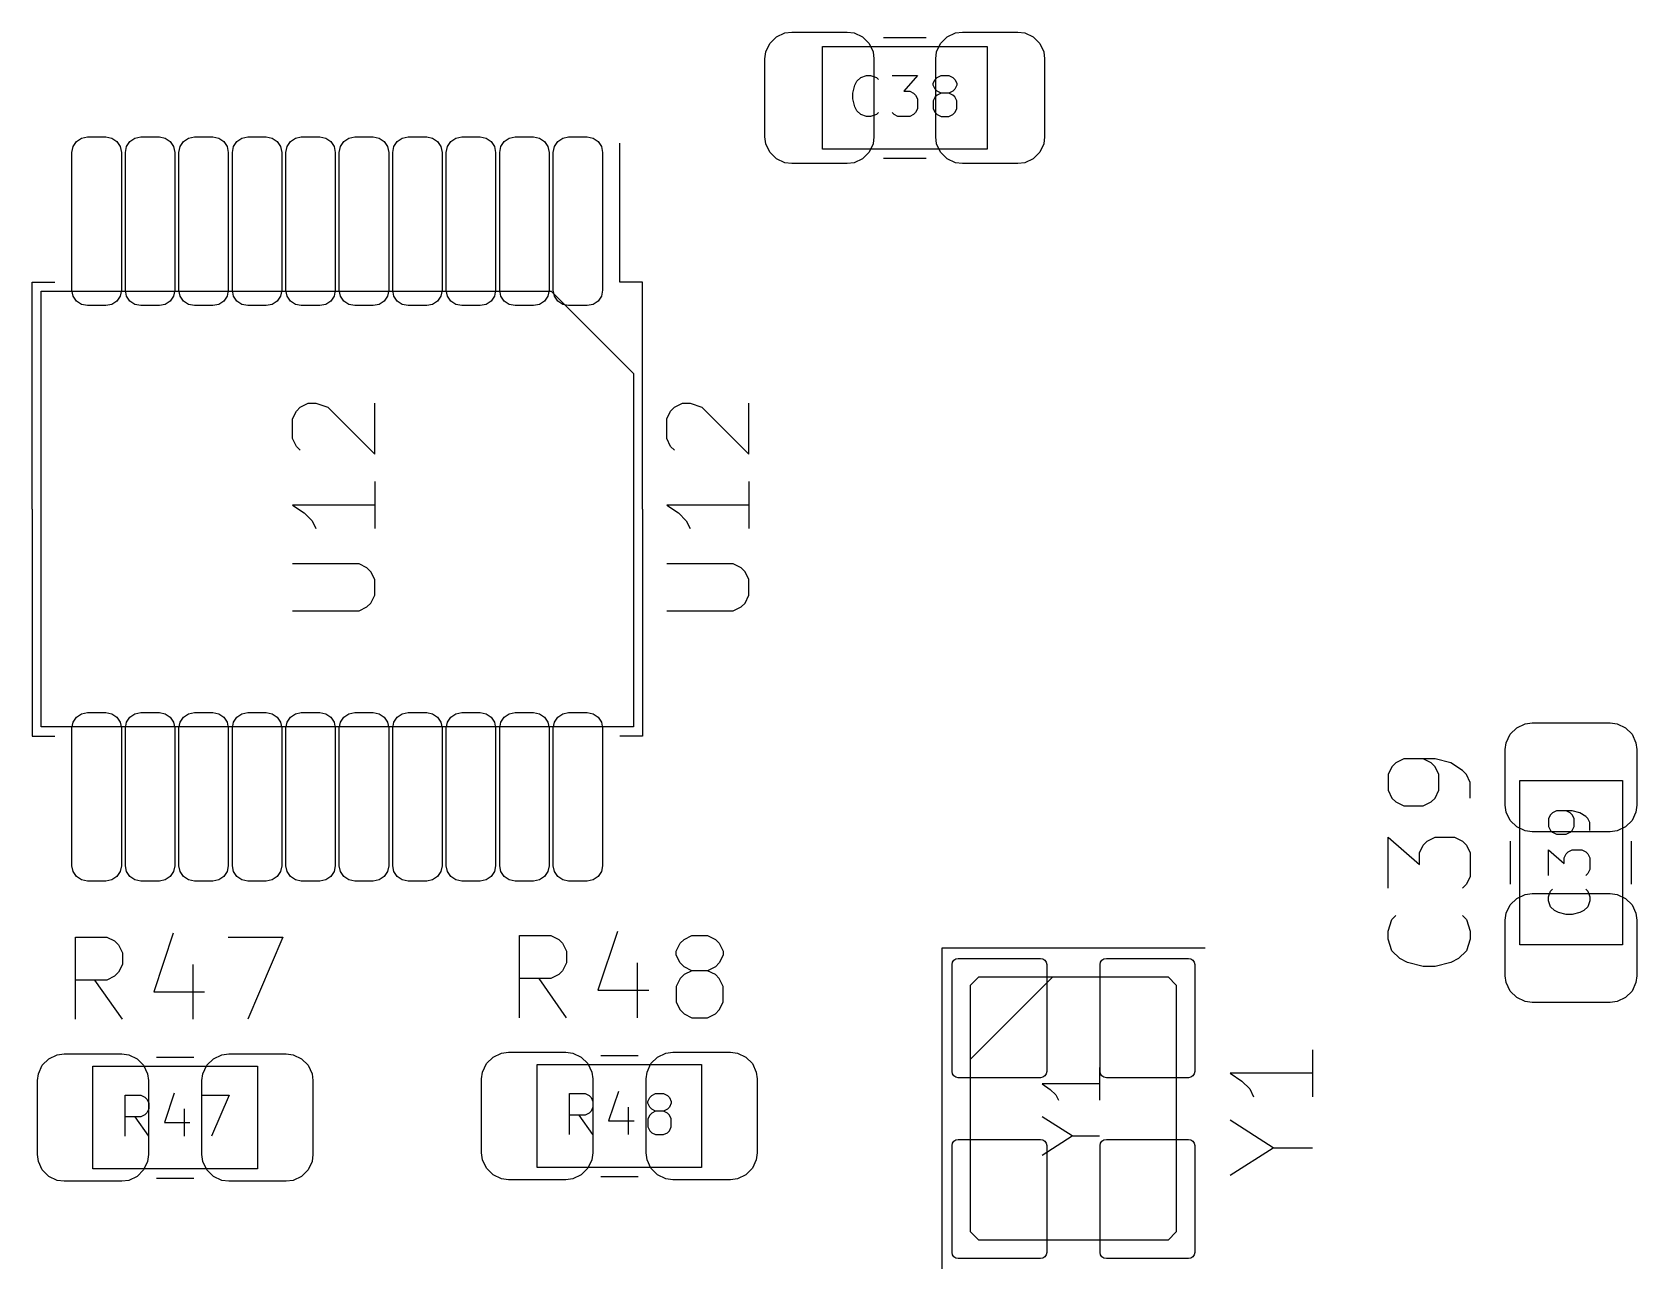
# Model space of a CAD drawing. Header units: millimetres. Extents: x 132 to 276, y -210 to -42.
# Drawn here: x 158.39 to 177.9, y -75.24 to -60.2 of the extents above; entities that cross this region are included whole.
import ezdxf

# ---------------------------------------------------------------- set-up
doc = ezdxf.new("R2010")
doc.units = ezdxf.units.MM
for name, color, linetype in [('BLACK', 7, 'CONTINUOUS'), ('GRAY3', 9, 'CONTINUOUS'), ('LYELLOW', 51, 'CONTINUOUS')]:
    doc.layers.add(name, color=color, linetype=linetype)

msp = doc.modelspace()

# ---------------------------------------------------------------- linework, layer by layer
at = {"layer": 'BLACK', "linetype": 'CONTINUOUS'}
for p, q in [((167.358776, -60.338588), (167.438588, -60.258776)), ((167.438588, -60.258776), (167.540884, -60.211074)), ((167.540884, -60.211074), (167.625, -60.2)), ((167.625, -60.2), (168.3, -60.2)), ((168.3, -60.2), (168.384116, -60.211074)), ((168.384116, -60.211074), (168.486412, -60.258776)), ((168.486412, -60.258776), (168.566224, -60.338588)), ((169.433776, -60.338588), (169.513588, -60.258776)), ((169.513588, -60.258776), (169.615884, -60.211074)), ((169.615884, -60.211074), (169.7, -60.2)), ((169.7, -60.2), (170.375, -60.2)), ((170.375, -60.2), (170.459116, -60.211074)), ((170.459116, -60.211074), (170.561412, -60.258776)), ((170.561412, -60.258776), (170.641224, -60.338588)), ((167.3, -60.525), (167.311074, -60.440884)), ((167.311074, -60.440884), (167.358776, -60.338588)), ((168.566224, -60.338588), (168.613926, -60.440884)), ((168.613926, -60.440884), (168.625, -60.525)), ((169.375, -60.525), (169.386074, -60.440884)), ((169.386074, -60.440884), (169.433776, -60.338588)), ((170.641224, -60.338588), (170.688926, -60.440884)), ((170.688926, -60.440884), (170.7, -60.525)), ((167.3, -61.475), (167.3, -60.525)), ((168.625, -60.525), (168.625, -61.475)), ((169.375, -61.475), (169.375, -60.525)), ((170.7, -60.525), (170.7, -61.475)), ((158.875, -61.6625), (158.889273, -61.590747)), ((158.889273, -61.590747), (158.929917, -61.529917)), ((158.929917, -61.529917), (158.990747, -61.489273)), ((158.990747, -61.489273), (159.0625, -61.475)), ((159.0625, -61.475), (159.2875, -61.475)), ((159.2875, -61.475), (159.359253, -61.489273)), ((159.359253, -61.489273), (159.420083, -61.529917)), ((159.420083, -61.529917), (159.460727, -61.590747)), ((159.460727, -61.590747), (159.475, -61.6625)), ((159.525, -61.6625), (159.539273, -61.590747)), ((159.539273, -61.590747), (159.579917, -61.529917)), ((159.579917, -61.529917), (159.640747, -61.489273)), ((159.640747, -61.489273), (159.7125, -61.475)), ((159.7125, -61.475), (159.9375, -61.475)), ((159.9375, -61.475), (160.009253, -61.489273)), ((160.009253, -61.489273), (160.070083, -61.529917)), ((160.070083, -61.529917), (160.110727, -61.590747)), ((160.110727, -61.590747), (160.125, -61.6625)), ((160.175, -61.6625), (160.189273, -61.590747)), ((160.189273, -61.590747), (160.229917, -61.529917)), ((160.229917, -61.529917), (160.290747, -61.489273)), ((160.290747, -61.489273), (160.3625, -61.475)), ((160.3625, -61.475), (160.5875, -61.475)), ((160.5875, -61.475), (160.659253, -61.489273)), ((160.659253, -61.489273), (160.720083, -61.529917)), ((160.720083, -61.529917), (160.760727, -61.590747)), ((160.760727, -61.590747), (160.775, -61.6625)), ((160.825, -61.6625), (160.839273, -61.590747)), ((160.839273, -61.590747), (160.879917, -61.529917)), ((160.879917, -61.529917), (160.940747, -61.489273)), ((160.940747, -61.489273), (161.0125, -61.475)), ((161.0125, -61.475), (161.2375, -61.475)), ((161.2375, -61.475), (161.309253, -61.489273)), ((161.309253, -61.489273), (161.370083, -61.529917)), ((161.370083, -61.529917), (161.410727, -61.590747)), ((161.410727, -61.590747), (161.425, -61.6625)), ((161.475, -61.6625), (161.489273, -61.590747)), ((161.489273, -61.590747), (161.529917, -61.529917)), ((161.529917, -61.529917), (161.590747, -61.489273)), ((161.590747, -61.489273), (161.6625, -61.475)), ((161.6625, -61.475), (161.8875, -61.475)), ((161.8875, -61.475), (161.959253, -61.489273)), ((161.959253, -61.489273), (162.020083, -61.529917)), ((162.020083, -61.529917), (162.060727, -61.590747)), ((162.060727, -61.590747), (162.075, -61.6625)), ((162.125, -61.6625), (162.139273, -61.590747)), ((162.139273, -61.590747), (162.179917, -61.529917)), ((162.179917, -61.529917), (162.240747, -61.489273)), ((162.240747, -61.489273), (162.3125, -61.475)), ((162.3125, -61.475), (162.5375, -61.475)), ((162.5375, -61.475), (162.609253, -61.489273)), ((162.609253, -61.489273), (162.670083, -61.529917)), ((162.670083, -61.529917), (162.710727, -61.590747)), ((162.710727, -61.590747), (162.725, -61.6625)), ((162.775, -61.6625), (162.789273, -61.590747)), ((162.789273, -61.590747), (162.829917, -61.529917)), ((162.829917, -61.529917), (162.890747, -61.489273)), ((162.890747, -61.489273), (162.9625, -61.475)), ((162.9625, -61.475), (163.1875, -61.475)), ((163.1875, -61.475), (163.259253, -61.489273)), ((163.259253, -61.489273), (163.320083, -61.529917)), ((163.320083, -61.529917), (163.360727, -61.590747)), ((163.360727, -61.590747), (163.375, -61.6625)), ((163.425, -61.6625), (163.439273, -61.590747)), ((163.439273, -61.590747), (163.479917, -61.529917)), ((163.479917, -61.529917), (163.540747, -61.489273)), ((163.540747, -61.489273), (163.6125, -61.475)), ((163.6125, -61.475), (163.8375, -61.475)), ((163.8375, -61.475), (163.909253, -61.489273)), ((163.909253, -61.489273), (163.970083, -61.529917)), ((163.970083, -61.529917), (164.010727, -61.590747)), ((164.010727, -61.590747), (164.025, -61.6625)), ((164.075, -61.6625), (164.089273, -61.590747)), ((164.089273, -61.590747), (164.129917, -61.529917)), ((164.129917, -61.529917), (164.190747, -61.489273)), ((164.190747, -61.489273), (164.2625, -61.475)), ((164.2625, -61.475), (164.4875, -61.475)), ((164.4875, -61.475), (164.559253, -61.489273)), ((164.559253, -61.489273), (164.620083, -61.529917)), ((164.620083, -61.529917), (164.660727, -61.590747)), ((164.660727, -61.590747), (164.675, -61.6625)), ((164.725, -61.6625), (164.739273, -61.590747)), ((164.739273, -61.590747), (164.779917, -61.529917)), ((164.779917, -61.529917), (164.840747, -61.489273)), ((164.840747, -61.489273), (164.9125, -61.475)), ((164.9125, -61.475), (165.1375, -61.475)), ((165.1375, -61.475), (165.209253, -61.489273)), ((165.209253, -61.489273), (165.270083, -61.529917)), ((165.270083, -61.529917), (165.310727, -61.590747)), ((165.310727, -61.590747), (165.325, -61.6625)), ((167.311074, -61.559116), (167.3, -61.475)), ((167.358776, -61.661412), (167.311074, -61.559116)), ((168.613926, -61.559116), (168.566224, -61.661412)), ((168.625, -61.475), (168.613926, -61.559116)), ((169.386074, -61.559116), (169.375, -61.475)), ((169.433776, -61.661412), (169.386074, -61.559116)), ((170.688926, -61.559116), (170.641224, -61.661412)), ((170.7, -61.475), (170.688926, -61.559116)), ((158.875, -63.3375), (158.875, -61.6625)), ((159.475, -61.6625), (159.475, -63.3375)), ((159.525, -63.3375), (159.525, -61.6625)), ((160.125, -61.6625), (160.125, -63.3375)), ((160.175, -63.3375), (160.175, -61.6625)), ((160.775, -61.6625), (160.775, -63.3375)), ((160.825, -63.3375), (160.825, -61.6625)), ((161.425, -61.6625), (161.425, -63.3375)), ((161.475, -63.3375), (161.475, -61.6625)), ((162.075, -61.6625), (162.075, -63.3375)), ((162.125, -63.3375), (162.125, -61.6625)), ((162.725, -61.6625), (162.725, -63.3375)), ((162.775, -63.3375), (162.775, -61.6625)), ((163.375, -61.6625), (163.375, -63.3375)), ((163.425, -63.3375), (163.425, -61.6625)), ((164.025, -61.6625), (164.025, -63.3375)), ((164.075, -63.3375), (164.075, -61.6625)), ((164.675, -61.6625), (164.675, -63.3375)), ((164.725, -63.3375), (164.725, -61.6625)), ((165.325, -61.6625), (165.325, -63.3375)), ((167.438588, -61.741224), (167.358776, -61.661412)), ((167.540884, -61.788926), (167.438588, -61.741224)), ((167.625, -61.8), (167.540884, -61.788926)), ((168.3, -61.8), (167.625, -61.8)), ((168.384116, -61.788926), (168.3, -61.8)), ((168.486412, -61.741224), (168.384116, -61.788926)), ((168.566224, -61.661412), (168.486412, -61.741224)), ((169.513588, -61.741224), (169.433776, -61.661412)), ((169.615884, -61.788926), (169.513588, -61.741224)), ((169.7, -61.8), (169.615884, -61.788926)), ((170.375, -61.8), (169.7, -61.8)), ((170.459116, -61.788926), (170.375, -61.8)), ((170.561412, -61.741224), (170.459116, -61.788926)), ((170.641224, -61.661412), (170.561412, -61.741224)), ((158.889273, -63.409253), (158.875, -63.3375)), ((159.475, -63.3375), (159.460727, -63.409253)), ((159.539273, -63.409253), (159.525, -63.3375)), ((160.125, -63.3375), (160.110727, -63.409253)), ((160.189273, -63.409253), (160.175, -63.3375)), ((160.775, -63.3375), (160.760727, -63.409253)), ((160.839273, -63.409253), (160.825, -63.3375)), ((161.425, -63.3375), (161.410727, -63.409253)), ((161.489273, -63.409253), (161.475, -63.3375)), ((162.075, -63.3375), (162.060727, -63.409253)), ((162.139273, -63.409253), (162.125, -63.3375)), ((162.725, -63.3375), (162.710727, -63.409253)), ((162.789273, -63.409253), (162.775, -63.3375)), ((163.375, -63.3375), (163.360727, -63.409253)), ((163.439273, -63.409253), (163.425, -63.3375)), ((164.025, -63.3375), (164.010727, -63.409253)), ((164.089273, -63.409253), (164.075, -63.3375)), ((164.675, -63.3375), (164.660727, -63.409253)), ((164.739273, -63.409253), (164.725, -63.3375)), ((165.325, -63.3375), (165.310727, -63.409253)), ((158.929917, -63.470083), (158.889273, -63.409253)), ((158.990747, -63.510727), (158.929917, -63.470083)), ((159.0625, -63.525), (158.990747, -63.510727)), ((159.2875, -63.525), (159.0625, -63.525)), ((159.359253, -63.510727), (159.2875, -63.525)), ((159.420083, -63.470083), (159.359253, -63.510727)), ((159.460727, -63.409253), (159.420083, -63.470083)), ((159.579917, -63.470083), (159.539273, -63.409253)), ((159.640747, -63.510727), (159.579917, -63.470083)), ((159.7125, -63.525), (159.640747, -63.510727)), ((159.9375, -63.525), (159.7125, -63.525)), ((160.009253, -63.510727), (159.9375, -63.525)), ((160.070083, -63.470083), (160.009253, -63.510727)), ((160.110727, -63.409253), (160.070083, -63.470083)), ((160.229917, -63.470083), (160.189273, -63.409253)), ((160.290747, -63.510727), (160.229917, -63.470083)), ((160.3625, -63.525), (160.290747, -63.510727)), ((160.5875, -63.525), (160.3625, -63.525)), ((160.659253, -63.510727), (160.5875, -63.525)), ((160.720083, -63.470083), (160.659253, -63.510727)), ((160.760727, -63.409253), (160.720083, -63.470083)), ((160.879917, -63.470083), (160.839273, -63.409253)), ((160.940747, -63.510727), (160.879917, -63.470083)), ((161.0125, -63.525), (160.940747, -63.510727)), ((161.2375, -63.525), (161.0125, -63.525)), ((161.309253, -63.510727), (161.2375, -63.525)), ((161.370083, -63.470083), (161.309253, -63.510727)), ((161.410727, -63.409253), (161.370083, -63.470083)), ((161.529917, -63.470083), (161.489273, -63.409253)), ((161.590747, -63.510727), (161.529917, -63.470083)), ((161.6625, -63.525), (161.590747, -63.510727)), ((161.8875, -63.525), (161.6625, -63.525)), ((161.959253, -63.510727), (161.8875, -63.525)), ((162.020083, -63.470083), (161.959253, -63.510727)), ((162.060727, -63.409253), (162.020083, -63.470083)), ((162.179917, -63.470083), (162.139273, -63.409253)), ((162.240747, -63.510727), (162.179917, -63.470083)), ((162.3125, -63.525), (162.240747, -63.510727)), ((162.5375, -63.525), (162.3125, -63.525)), ((162.609253, -63.510727), (162.5375, -63.525)), ((162.670083, -63.470083), (162.609253, -63.510727)), ((162.710727, -63.409253), (162.670083, -63.470083)), ((162.829917, -63.470083), (162.789273, -63.409253)), ((162.890747, -63.510727), (162.829917, -63.470083)), ((162.9625, -63.525), (162.890747, -63.510727)), ((163.1875, -63.525), (162.9625, -63.525)), ((163.259253, -63.510727), (163.1875, -63.525)), ((163.320083, -63.470083), (163.259253, -63.510727)), ((163.360727, -63.409253), (163.320083, -63.470083)), ((163.479917, -63.470083), (163.439273, -63.409253)), ((163.540747, -63.510727), (163.479917, -63.470083)), ((163.6125, -63.525), (163.540747, -63.510727)), ((163.8375, -63.525), (163.6125, -63.525)), ((163.909253, -63.510727), (163.8375, -63.525)), ((163.970083, -63.470083), (163.909253, -63.510727)), ((164.010727, -63.409253), (163.970083, -63.470083)), ((164.129917, -63.470083), (164.089273, -63.409253)), ((164.190747, -63.510727), (164.129917, -63.470083)), ((164.2625, -63.525), (164.190747, -63.510727)), ((164.4875, -63.525), (164.2625, -63.525)), ((164.559253, -63.510727), (164.4875, -63.525)), ((164.620083, -63.470083), (164.559253, -63.510727)), ((164.660727, -63.409253), (164.620083, -63.470083)), ((164.779917, -63.470083), (164.739273, -63.409253)), ((164.840747, -63.510727), (164.779917, -63.470083)), ((164.9125, -63.525), (164.840747, -63.510727)), ((165.1375, -63.525), (164.9125, -63.525)), ((165.209253, -63.510727), (165.1375, -63.525)), ((165.270083, -63.470083), (165.209253, -63.510727)), ((165.310727, -63.409253), (165.270083, -63.470083)), ((158.990747, -68.489273), (159.0625, -68.475)), ((159.0625, -68.475), (159.2875, -68.475)), ((159.2875, -68.475), (159.359253, -68.489273)), ((159.640747, -68.489273), (159.7125, -68.475)), ((159.7125, -68.475), (159.9375, -68.475)), ((159.9375, -68.475), (160.009253, -68.489273)), ((160.290747, -68.489273), (160.3625, -68.475)), ((160.3625, -68.475), (160.5875, -68.475)), ((160.5875, -68.475), (160.659253, -68.489273)), ((160.940747, -68.489273), (161.0125, -68.475)), ((161.0125, -68.475), (161.2375, -68.475)), ((161.2375, -68.475), (161.309253, -68.489273)), ((161.590747, -68.489273), (161.6625, -68.475)), ((161.6625, -68.475), (161.8875, -68.475)), ((161.8875, -68.475), (161.959253, -68.489273)), ((162.240747, -68.489273), (162.3125, -68.475)), ((162.3125, -68.475), (162.5375, -68.475)), ((162.5375, -68.475), (162.609253, -68.489273)), ((162.890747, -68.489273), (162.9625, -68.475)), ((162.9625, -68.475), (163.1875, -68.475)), ((163.1875, -68.475), (163.259253, -68.489273)), ((163.540747, -68.489273), (163.6125, -68.475)), ((163.6125, -68.475), (163.8375, -68.475)), ((163.8375, -68.475), (163.909253, -68.489273)), ((164.190747, -68.489273), (164.2625, -68.475)), ((164.2625, -68.475), (164.4875, -68.475)), ((164.4875, -68.475), (164.559253, -68.489273)), ((164.840747, -68.489273), (164.9125, -68.475)), ((164.9125, -68.475), (165.1375, -68.475)), ((165.1375, -68.475), (165.209253, -68.489273)), ((158.875, -68.6625), (158.889273, -68.590747)), ((158.875, -70.3375), (158.875, -68.6625)), ((158.889273, -68.590747), (158.929917, -68.529917)), ((158.929917, -68.529917), (158.990747, -68.489273)), ((159.359253, -68.489273), (159.420083, -68.529917)), ((159.420083, -68.529917), (159.460727, -68.590747)), ((159.460727, -68.590747), (159.475, -68.6625)), ((159.475, -68.6625), (159.475, -70.3375)), ((159.525, -68.6625), (159.539273, -68.590747)), ((159.525, -70.3375), (159.525, -68.6625)), ((159.539273, -68.590747), (159.579917, -68.529917)), ((159.579917, -68.529917), (159.640747, -68.489273)), ((160.009253, -68.489273), (160.070083, -68.529917)), ((160.070083, -68.529917), (160.110727, -68.590747)), ((160.110727, -68.590747), (160.125, -68.6625)), ((160.125, -68.6625), (160.125, -70.3375)), ((160.175, -68.6625), (160.189273, -68.590747)), ((160.175, -70.3375), (160.175, -68.6625)), ((160.189273, -68.590747), (160.229917, -68.529917)), ((160.229917, -68.529917), (160.290747, -68.489273)), ((160.659253, -68.489273), (160.720083, -68.529917)), ((160.720083, -68.529917), (160.760727, -68.590747)), ((160.760727, -68.590747), (160.775, -68.6625)), ((160.775, -68.6625), (160.775, -70.3375)), ((160.825, -68.6625), (160.839273, -68.590747)), ((160.825, -70.3375), (160.825, -68.6625)), ((160.839273, -68.590747), (160.879917, -68.529917)), ((160.879917, -68.529917), (160.940747, -68.489273)), ((161.309253, -68.489273), (161.370083, -68.529917)), ((161.370083, -68.529917), (161.410727, -68.590747)), ((161.410727, -68.590747), (161.425, -68.6625)), ((161.425, -68.6625), (161.425, -70.3375)), ((161.475, -68.6625), (161.489273, -68.590747)), ((161.475, -70.3375), (161.475, -68.6625)), ((161.489273, -68.590747), (161.529917, -68.529917)), ((161.529917, -68.529917), (161.590747, -68.489273)), ((161.959253, -68.489273), (162.020083, -68.529917)), ((162.020083, -68.529917), (162.060727, -68.590747)), ((162.060727, -68.590747), (162.075, -68.6625)), ((162.075, -68.6625), (162.075, -70.3375)), ((162.125, -68.6625), (162.139273, -68.590747)), ((162.125, -70.3375), (162.125, -68.6625)), ((162.139273, -68.590747), (162.179917, -68.529917)), ((162.179917, -68.529917), (162.240747, -68.489273)), ((162.609253, -68.489273), (162.670083, -68.529917)), ((162.670083, -68.529917), (162.710727, -68.590747)), ((162.710727, -68.590747), (162.725, -68.6625)), ((162.725, -68.6625), (162.725, -70.3375)), ((162.775, -68.6625), (162.789273, -68.590747)), ((162.775, -70.3375), (162.775, -68.6625)), ((162.789273, -68.590747), (162.829917, -68.529917)), ((162.829917, -68.529917), (162.890747, -68.489273)), ((163.259253, -68.489273), (163.320083, -68.529917)), ((163.320083, -68.529917), (163.360727, -68.590747)), ((163.360727, -68.590747), (163.375, -68.6625)), ((163.375, -68.6625), (163.375, -70.3375)), ((163.425, -68.6625), (163.439273, -68.590747)), ((163.425, -70.3375), (163.425, -68.6625)), ((163.439273, -68.590747), (163.479917, -68.529917)), ((163.479917, -68.529917), (163.540747, -68.489273)), ((163.909253, -68.489273), (163.970083, -68.529917)), ((163.970083, -68.529917), (164.010727, -68.590747)), ((164.010727, -68.590747), (164.025, -68.6625)), ((164.025, -68.6625), (164.025, -70.3375)), ((164.075, -68.6625), (164.089273, -68.590747)), ((164.075, -70.3375), (164.075, -68.6625)), ((164.089273, -68.590747), (164.129917, -68.529917)), ((164.129917, -68.529917), (164.190747, -68.489273)), ((164.559253, -68.489273), (164.620083, -68.529917)), ((164.620083, -68.529917), (164.660727, -68.590747)), ((164.660727, -68.590747), (164.675, -68.6625)), ((164.675, -68.6625), (164.675, -70.3375)), ((164.725, -68.6625), (164.739273, -68.590747)), ((164.725, -70.3375), (164.725, -68.6625)), ((164.739273, -68.590747), (164.779917, -68.529917)), ((164.779917, -68.529917), (164.840747, -68.489273)), ((165.209253, -68.489273), (165.270083, -68.529917)), ((165.270083, -68.529917), (165.310727, -68.590747)), ((165.310727, -68.590747), (165.325, -68.6625)), ((165.325, -68.6625), (165.325, -70.3375)), ((176.358776, -68.738588), (176.438588, -68.658776)), ((176.438588, -68.658776), (176.540884, -68.611074)), ((176.540884, -68.611074), (176.625, -68.6)), ((176.625, -68.6), (177.575, -68.6)), ((177.575, -68.6), (177.659116, -68.611074)), ((177.659116, -68.611074), (177.761412, -68.658776)), ((177.761412, -68.658776), (177.841224, -68.738588)), ((176.3, -68.925), (176.311074, -68.840884)), ((176.311074, -68.840884), (176.358776, -68.738588)), ((177.841224, -68.738588), (177.888926, -68.840884)), ((177.888926, -68.840884), (177.9, -68.925)), ((176.3, -69.6), (176.3, -68.925)), ((177.9, -68.925), (177.9, -69.6)), ((176.311074, -69.684116), (176.3, -69.6)), ((177.9, -69.6), (177.888926, -69.684116)), ((176.358776, -69.786412), (176.311074, -69.684116)), ((176.438588, -69.866224), (176.358776, -69.786412)), ((177.841224, -69.786412), (177.761412, -69.866224)), ((177.888926, -69.684116), (177.841224, -69.786412)), ((176.540884, -69.913926), (176.438588, -69.866224)), ((176.625, -69.925), (176.540884, -69.913926)), ((177.575, -69.925), (176.625, -69.925)), ((177.659116, -69.913926), (177.575, -69.925)), ((177.761412, -69.866224), (177.659116, -69.913926)), ((158.889273, -70.409253), (158.875, -70.3375)), ((158.929917, -70.470083), (158.889273, -70.409253)), ((159.460727, -70.409253), (159.420083, -70.470083)), ((159.475, -70.3375), (159.460727, -70.409253)), ((159.539273, -70.409253), (159.525, -70.3375)), ((159.579917, -70.470083), (159.539273, -70.409253)), ((160.110727, -70.409253), (160.070083, -70.470083)), ((160.125, -70.3375), (160.110727, -70.409253)), ((160.189273, -70.409253), (160.175, -70.3375)), ((160.229917, -70.470083), (160.189273, -70.409253)), ((160.760727, -70.409253), (160.720083, -70.470083)), ((160.775, -70.3375), (160.760727, -70.409253)), ((160.839273, -70.409253), (160.825, -70.3375)), ((160.879917, -70.470083), (160.839273, -70.409253)), ((161.410727, -70.409253), (161.370083, -70.470083)), ((161.425, -70.3375), (161.410727, -70.409253)), ((161.489273, -70.409253), (161.475, -70.3375)), ((161.529917, -70.470083), (161.489273, -70.409253)), ((162.060727, -70.409253), (162.020083, -70.470083)), ((162.075, -70.3375), (162.060727, -70.409253)), ((162.139273, -70.409253), (162.125, -70.3375)), ((162.179917, -70.470083), (162.139273, -70.409253)), ((162.710727, -70.409253), (162.670083, -70.470083)), ((162.725, -70.3375), (162.710727, -70.409253)), ((162.789273, -70.409253), (162.775, -70.3375)), ((162.829917, -70.470083), (162.789273, -70.409253)), ((163.360727, -70.409253), (163.320083, -70.470083)), ((163.375, -70.3375), (163.360727, -70.409253)), ((163.439273, -70.409253), (163.425, -70.3375)), ((163.479917, -70.470083), (163.439273, -70.409253)), ((164.010727, -70.409253), (163.970083, -70.470083)), ((164.025, -70.3375), (164.010727, -70.409253)), ((164.089273, -70.409253), (164.075, -70.3375)), ((164.129917, -70.470083), (164.089273, -70.409253)), ((164.660727, -70.409253), (164.620083, -70.470083)), ((164.675, -70.3375), (164.660727, -70.409253)), ((164.739273, -70.409253), (164.725, -70.3375)), ((164.779917, -70.470083), (164.739273, -70.409253)), ((165.310727, -70.409253), (165.270083, -70.470083)), ((165.325, -70.3375), (165.310727, -70.409253)), ((158.990747, -70.510727), (158.929917, -70.470083)), ((159.0625, -70.525), (158.990747, -70.510727)), ((159.2875, -70.525), (159.0625, -70.525)), ((159.359253, -70.510727), (159.2875, -70.525)), ((159.420083, -70.470083), (159.359253, -70.510727)), ((159.640747, -70.510727), (159.579917, -70.470083)), ((159.7125, -70.525), (159.640747, -70.510727)), ((159.9375, -70.525), (159.7125, -70.525)), ((160.009253, -70.510727), (159.9375, -70.525)), ((160.070083, -70.470083), (160.009253, -70.510727)), ((160.290747, -70.510727), (160.229917, -70.470083)), ((160.3625, -70.525), (160.290747, -70.510727)), ((160.5875, -70.525), (160.3625, -70.525)), ((160.659253, -70.510727), (160.5875, -70.525)), ((160.720083, -70.470083), (160.659253, -70.510727)), ((160.940747, -70.510727), (160.879917, -70.470083)), ((161.0125, -70.525), (160.940747, -70.510727)), ((161.2375, -70.525), (161.0125, -70.525)), ((161.309253, -70.510727), (161.2375, -70.525)), ((161.370083, -70.470083), (161.309253, -70.510727)), ((161.590747, -70.510727), (161.529917, -70.470083)), ((161.6625, -70.525), (161.590747, -70.510727)), ((161.8875, -70.525), (161.6625, -70.525)), ((161.959253, -70.510727), (161.8875, -70.525)), ((162.020083, -70.470083), (161.959253, -70.510727)), ((162.240747, -70.510727), (162.179917, -70.470083)), ((162.3125, -70.525), (162.240747, -70.510727)), ((162.5375, -70.525), (162.3125, -70.525)), ((162.609253, -70.510727), (162.5375, -70.525)), ((162.670083, -70.470083), (162.609253, -70.510727)), ((162.890747, -70.510727), (162.829917, -70.470083)), ((162.9625, -70.525), (162.890747, -70.510727)), ((163.1875, -70.525), (162.9625, -70.525)), ((163.259253, -70.510727), (163.1875, -70.525)), ((163.320083, -70.470083), (163.259253, -70.510727)), ((163.540747, -70.510727), (163.479917, -70.470083)), ((163.6125, -70.525), (163.540747, -70.510727)), ((163.8375, -70.525), (163.6125, -70.525)), ((163.909253, -70.510727), (163.8375, -70.525)), ((163.970083, -70.470083), (163.909253, -70.510727)), ((164.190747, -70.510727), (164.129917, -70.470083)), ((164.2625, -70.525), (164.190747, -70.510727)), ((164.4875, -70.525), (164.2625, -70.525)), ((164.559253, -70.510727), (164.4875, -70.525)), ((164.620083, -70.470083), (164.559253, -70.510727)), ((164.840747, -70.510727), (164.779917, -70.470083)), ((164.9125, -70.525), (164.840747, -70.510727)), ((165.1375, -70.525), (164.9125, -70.525)), ((165.209253, -70.510727), (165.1375, -70.525)), ((165.270083, -70.470083), (165.209253, -70.510727)), ((176.311074, -70.915884), (176.358776, -70.813588)), ((176.358776, -70.813588), (176.438588, -70.733776)), ((176.438588, -70.733776), (176.540884, -70.686074)), ((176.540884, -70.686074), (176.625, -70.675)), ((176.625, -70.675), (177.575, -70.675)), ((177.575, -70.675), (177.659116, -70.686074)), ((177.659116, -70.686074), (177.761412, -70.733776)), ((177.761412, -70.733776), (177.841224, -70.813588)), ((177.841224, -70.813588), (177.888926, -70.915884)), ((176.3, -71), (176.311074, -70.915884)), ((176.3, -71.675), (176.3, -71)), ((177.888926, -70.915884), (177.9, -71)), ((177.9, -71), (177.9, -71.675)), ((169.575, -71.54), (169.580709, -71.511299)), ((169.575, -72.84), (169.575, -71.54)), ((169.580709, -71.511299), (169.596967, -71.486967)), ((169.596967, -71.486967), (169.621299, -71.470709)), ((169.621299, -71.470709), (169.65, -71.465)), ((169.65, -71.465), (170.65, -71.465)), ((170.65, -71.465), (170.678701, -71.470709)), ((170.678701, -71.470709), (170.703033, -71.486967)), ((170.703033, -71.486967), (170.719291, -71.511299)), ((170.719291, -71.511299), (170.725, -71.54)), ((170.725, -71.54), (170.725, -72.84)), ((171.375, -71.54), (171.380709, -71.511299)), ((171.375, -72.84), (171.375, -71.54)), ((171.380709, -71.511299), (171.396967, -71.486967)), ((171.396967, -71.486967), (171.421299, -71.470709)), ((171.421299, -71.470709), (171.45, -71.465)), ((171.45, -71.465), (172.45, -71.465)), ((172.45, -71.465), (172.478701, -71.470709)), ((172.478701, -71.470709), (172.503033, -71.486967)), ((172.503033, -71.486967), (172.519291, -71.511299)), ((172.519291, -71.511299), (172.525, -71.54)), ((172.525, -71.54), (172.525, -72.84)), ((176.311074, -71.759116), (176.3, -71.675)), ((176.358776, -71.861412), (176.311074, -71.759116)), ((177.888926, -71.759116), (177.841224, -71.861412)), ((177.9, -71.675), (177.888926, -71.759116)), ((176.438588, -71.941224), (176.358776, -71.861412)), ((176.540884, -71.988926), (176.438588, -71.941224)), ((176.625, -72), (176.540884, -71.988926)), ((177.659116, -71.988926), (177.575, -72)), ((177.761412, -71.941224), (177.659116, -71.988926)), ((177.841224, -71.861412), (177.761412, -71.941224)), ((177.575, -72), (176.625, -72)), ((158.466074, -72.865883), (158.513775, -72.763587)), ((158.513775, -72.763587), (158.593587, -72.683775)), ((158.593587, -72.683775), (158.695883, -72.636074)), ((158.695883, -72.636074), (158.78, -72.625001)), ((158.78, -72.625001), (159.480001, -72.625)), ((159.480001, -72.625), (159.564117, -72.636074)), ((159.564117, -72.636074), (159.666413, -72.683775)), ((159.666413, -72.683775), (159.746225, -72.763587)), ((159.746225, -72.763587), (159.793926, -72.865883)), ((160.466074, -72.865883), (160.513775, -72.763587)), ((160.513775, -72.763587), (160.593587, -72.683775)), ((160.593587, -72.683775), (160.695883, -72.636074)), ((160.695883, -72.636074), (160.78, -72.625001)), ((160.78, -72.625001), (161.480001, -72.625)), ((161.480001, -72.625), (161.564117, -72.636074)), ((161.564117, -72.636074), (161.666413, -72.683775)), ((161.666413, -72.683775), (161.746225, -72.763587)), ((161.746225, -72.763587), (161.793926, -72.865883)), ((163.866074, -72.845883), (163.913775, -72.743587)), ((163.913775, -72.743587), (163.993587, -72.663775)), ((163.993587, -72.663775), (164.095883, -72.616074)), ((164.095883, -72.616074), (164.18, -72.605001)), ((164.18, -72.605001), (164.880001, -72.605)), ((164.880001, -72.605), (164.964117, -72.616074)), ((164.964117, -72.616074), (165.066413, -72.663775)), ((165.066413, -72.663775), (165.146225, -72.743587)), ((165.146225, -72.743587), (165.193926, -72.845883)), ((165.866074, -72.845883), (165.913775, -72.743587)), ((165.913775, -72.743587), (165.993587, -72.663775)), ((165.993587, -72.663775), (166.095883, -72.616074)), ((166.095883, -72.616074), (166.18, -72.605001)), ((166.18, -72.605001), (166.880001, -72.605)), ((166.880001, -72.605), (166.964117, -72.616074)), ((166.964117, -72.616074), (167.066413, -72.663775)), ((167.066413, -72.663775), (167.146225, -72.743587)), ((167.146225, -72.743587), (167.193926, -72.845883)), ((158.455, -72.949999), (158.466074, -72.865883)), ((158.455001, -73.85), (158.455, -72.949999)), ((159.793926, -72.865883), (159.804999, -72.95)), ((159.804999, -72.95), (159.805, -73.850001)), ((160.455, -72.949999), (160.466074, -72.865883)), ((160.455001, -73.85), (160.455, -72.949999)), ((161.793926, -72.865883), (161.804999, -72.95)), ((161.804999, -72.95), (161.805, -73.850001)), ((163.855, -72.929999), (163.866074, -72.845883)), ((163.855001, -73.83), (163.855, -72.929999)), ((165.193926, -72.845883), (165.204999, -72.93)), ((165.204999, -72.93), (165.205, -73.830001)), ((165.855, -72.929999), (165.866074, -72.845883)), ((165.855001, -73.83), (165.855, -72.929999)), ((167.193926, -72.845883), (167.204999, -72.93)), ((167.204999, -72.93), (167.205, -73.830001)), ((169.580709, -72.868701), (169.575, -72.84)), ((169.596967, -72.893033), (169.580709, -72.868701)), ((169.621299, -72.909291), (169.596967, -72.893033)), ((169.65, -72.915), (169.621299, -72.909291)), ((170.65, -72.915), (169.65, -72.915)), ((170.678701, -72.909291), (170.65, -72.915)), ((170.703033, -72.893033), (170.678701, -72.909291)), ((170.719291, -72.868701), (170.703033, -72.893033)), ((170.725, -72.84), (170.719291, -72.868701)), ((171.380709, -72.868701), (171.375, -72.84)), ((171.396967, -72.893033), (171.380709, -72.868701)), ((171.421299, -72.909291), (171.396967, -72.893033)), ((171.45, -72.915), (171.421299, -72.909291)), ((172.45, -72.915), (171.45, -72.915)), ((172.478701, -72.909291), (172.45, -72.915)), ((172.503033, -72.893033), (172.478701, -72.909291)), ((172.519291, -72.868701), (172.503033, -72.893033)), ((172.525, -72.84), (172.519291, -72.868701)), ((169.575, -73.74), (169.580709, -73.711299)), ((169.575, -75.04), (169.575, -73.74)), ((169.580709, -73.711299), (169.596967, -73.686967)), ((169.596967, -73.686967), (169.621299, -73.670709)), ((169.621299, -73.670709), (169.65, -73.665)), ((169.65, -73.665), (170.65, -73.665)), ((170.65, -73.665), (170.678701, -73.670709)), ((170.678701, -73.670709), (170.703033, -73.686967)), ((170.703033, -73.686967), (170.719291, -73.711299)), ((170.719291, -73.711299), (170.725, -73.74)), ((170.725, -73.74), (170.725, -75.04)), ((171.375, -73.74), (171.380709, -73.711299)), ((171.375, -75.04), (171.375, -73.74)), ((171.380709, -73.711299), (171.396967, -73.686967)), ((171.396967, -73.686967), (171.421299, -73.670709)), ((171.421299, -73.670709), (171.45, -73.665)), ((171.45, -73.665), (172.45, -73.665)), ((172.45, -73.665), (172.478701, -73.670709)), ((172.478701, -73.670709), (172.503033, -73.686967)), ((172.503033, -73.686967), (172.519291, -73.711299)), ((172.519291, -73.711299), (172.525, -73.74)), ((172.525, -73.74), (172.525, -75.04)), ((158.466074, -73.934117), (158.455001, -73.85)), ((158.513775, -74.036413), (158.466074, -73.934117)), ((159.793926, -73.934117), (159.746225, -74.036413)), ((159.805, -73.850001), (159.793926, -73.934117)), ((160.466074, -73.934117), (160.455001, -73.85)), ((160.513775, -74.036413), (160.466074, -73.934117)), ((161.793926, -73.934117), (161.746225, -74.036413)), ((161.805, -73.850001), (161.793926, -73.934117)), ((163.866074, -73.914117), (163.855001, -73.83)), ((163.913775, -74.016413), (163.866074, -73.914117)), ((165.193926, -73.914117), (165.146225, -74.016413)), ((165.205, -73.830001), (165.193926, -73.914117)), ((165.866074, -73.914117), (165.855001, -73.83)), ((165.913775, -74.016413), (165.866074, -73.914117)), ((167.193926, -73.914117), (167.146225, -74.016413)), ((167.205, -73.830001), (167.193926, -73.914117)), ((158.593587, -74.116225), (158.513775, -74.036413)), ((158.695883, -74.163926), (158.593587, -74.116225)), ((159.666413, -74.116225), (159.564117, -74.163926)), ((159.746225, -74.036413), (159.666413, -74.116225)), ((160.593587, -74.116225), (160.513775, -74.036413)), ((160.695883, -74.163926), (160.593587, -74.116225)), ((161.666413, -74.116225), (161.564117, -74.163926)), ((161.746225, -74.036413), (161.666413, -74.116225)), ((163.993587, -74.096225), (163.913775, -74.016413)), ((164.095883, -74.143926), (163.993587, -74.096225)), ((165.066413, -74.096225), (164.964117, -74.143926)), ((165.146225, -74.016413), (165.066413, -74.096225)), ((165.993587, -74.096225), (165.913775, -74.016413)), ((166.095883, -74.143926), (165.993587, -74.096225)), ((167.066413, -74.096225), (166.964117, -74.143926)), ((167.146225, -74.016413), (167.066413, -74.096225)), ((158.779999, -74.175), (158.695883, -74.163926)), ((159.48, -74.174999), (158.779999, -74.175)), ((159.564117, -74.163926), (159.48, -74.174999)), ((160.779999, -74.175), (160.695883, -74.163926)), ((161.48, -74.174999), (160.779999, -74.175)), ((161.564117, -74.163926), (161.48, -74.174999)), ((164.179999, -74.155), (164.095883, -74.143926)), ((164.88, -74.154999), (164.179999, -74.155)), ((164.964117, -74.143926), (164.88, -74.154999)), ((166.179999, -74.155), (166.095883, -74.143926)), ((166.88, -74.154999), (166.179999, -74.155)), ((166.964117, -74.143926), (166.88, -74.154999)), ((169.580709, -75.068701), (169.575, -75.04)), ((169.596967, -75.093033), (169.580709, -75.068701)), ((169.621299, -75.109291), (169.596967, -75.093033)), ((169.65, -75.115), (169.621299, -75.109291)), ((170.678701, -75.109291), (170.65, -75.115)), ((170.703033, -75.093033), (170.678701, -75.109291)), ((170.719291, -75.068701), (170.703033, -75.093033)), ((170.725, -75.04), (170.719291, -75.068701)), ((171.380709, -75.068701), (171.375, -75.04)), ((171.396967, -75.093033), (171.380709, -75.068701)), ((171.421299, -75.109291), (171.396967, -75.093033)), ((171.45, -75.115), (171.421299, -75.109291)), ((172.478701, -75.109291), (172.45, -75.115)), ((172.503033, -75.093033), (172.478701, -75.109291)), ((172.519291, -75.068701), (172.503033, -75.093033)), ((172.525, -75.04), (172.519291, -75.068701)), ((170.65, -75.115), (169.65, -75.115)), ((172.45, -75.115), (171.45, -75.115))]:
    msp.add_line(p, q, dxfattribs=at)
at = {"layer": 'GRAY3', "linetype": 'CONTINUOUS'}
for p, q in [((168, -60.375), (170, -60.375)), ((168, -61.625), (168, -60.375)), ((170, -60.375), (170, -61.625)), ((168.369048, -60.941435), (168.392857, -60.846197)), ((168.392857, -60.846197), (168.416667, -60.798578)), ((168.416667, -60.798578), (168.464286, -60.750959)), ((168.464286, -60.750959), (168.535714, -60.727149)), ((168.535714, -60.727149), (168.583333, -60.727149)), ((168.583333, -60.727149), (168.654762, -60.750959)), ((168.654762, -60.750959), (168.678571, -60.774768)), ((168.845238, -60.727149), (169.154762, -60.727149)), ((169.154762, -60.727149), (168.988095, -60.917625)), ((169.345238, -60.822387), (169.369047, -60.774768)), ((169.345238, -60.846197), (169.345238, -60.822387)), ((169.369047, -60.893816), (169.345238, -60.846197)), ((169.369047, -60.774768), (169.392857, -60.750959)), ((169.392857, -60.750959), (169.440476, -60.727149)), ((169.440476, -60.727149), (169.535714, -60.727149)), ((169.535714, -60.727149), (169.583333, -60.750959)), ((169.583333, -60.750959), (169.607142, -60.774768)), ((169.607142, -60.774768), (169.630952, -60.822387)), ((169.630952, -60.846197), (169.607142, -60.893816)), ((169.630952, -60.822387), (169.630952, -60.846197)), ((168.369048, -61.012863), (168.369048, -60.941435)), ((168.392857, -61.108101), (168.369048, -61.012863)), ((168.988095, -60.917625), (169.059524, -60.917625)), ((169.059524, -60.917625), (169.107143, -60.941435)), ((169.107143, -60.941435), (169.130952, -60.965244)), ((169.130952, -60.965244), (169.154762, -61.012863)), ((169.154762, -61.012863), (169.154762, -61.131911)), ((169.369047, -60.989054), (169.345238, -61.036673)), ((169.345238, -61.036673), (169.345238, -61.131911)), ((169.392857, -60.917625), (169.369047, -60.893816)), ((169.392857, -60.965244), (169.369047, -60.989054)), ((169.440476, -60.941435), (169.392857, -60.917625)), ((169.440476, -60.941435), (169.392857, -60.965244)), ((169.535714, -60.941435), (169.440476, -60.941435)), ((169.583333, -60.917625), (169.535714, -60.941435)), ((169.583333, -60.965244), (169.535714, -60.941435)), ((169.607142, -60.893816), (169.583333, -60.917625)), ((169.607142, -60.989054), (169.583333, -60.965244)), ((169.630952, -61.036673), (169.607142, -60.989054)), ((169.630952, -61.131911), (169.630952, -61.036673)), ((168.416667, -61.15572), (168.392857, -61.108101)), ((168.464286, -61.20334), (168.416667, -61.15572)), ((168.535714, -61.227149), (168.464286, -61.20334)), ((168.583333, -61.227149), (168.535714, -61.227149)), ((168.654762, -61.20334), (168.583333, -61.227149)), ((168.678571, -61.17953), (168.654762, -61.20334)), ((168.869048, -61.20334), (168.845238, -61.17953)), ((168.916667, -61.227149), (168.869048, -61.20334)), ((169.059524, -61.227149), (168.916667, -61.227149)), ((169.107143, -61.20334), (169.059524, -61.227149)), ((169.130952, -61.17953), (169.107143, -61.20334)), ((169.154762, -61.131911), (169.130952, -61.17953)), ((169.345238, -61.131911), (169.369047, -61.17953)), ((169.369047, -61.17953), (169.392857, -61.20334)), ((169.392857, -61.20334), (169.440476, -61.227149)), ((169.440476, -61.227149), (169.535714, -61.227149)), ((169.535714, -61.227149), (169.583333, -61.20334)), ((169.583333, -61.20334), (169.607142, -61.17953)), ((169.607142, -61.17953), (169.630952, -61.131911)), ((170, -61.625), (168, -61.625)), ((158.5, -68.65), (158.5, -63.35)), ((158.5, -63.35), (164.7, -63.35)), ((164.7, -63.35), (165.7, -64.35)), ((165.7, -64.35), (165.7, -68.65)), ((161.602438, -64.809523), (161.650057, -64.761904)), ((161.650057, -64.761904), (161.745295, -64.714285)), ((161.745295, -64.714285), (161.840533, -64.714285)), ((161.840533, -64.714285), (161.98339, -64.761904)), ((161.98339, -64.761904), (162.554819, -65.333332)), ((162.554819, -65.333332), (162.554819, -64.714285)), ((161.554819, -64.904761), (161.602438, -64.809523)), ((161.554819, -65.142856), (161.554819, -64.904761)), ((161.602438, -65.238094), (161.554819, -65.142856)), ((161.650057, -65.285713), (161.602438, -65.238094)), ((162.554819, -65.666666), (162.554819, -66.238094)), ((162.554819, -65.95238), (161.554819, -65.95238)), ((161.554819, -65.95238), (161.697676, -66.047618)), ((161.697676, -66.047618), (161.792914, -66.142856)), ((161.792914, -66.142856), (161.840533, -66.238094)), ((162.364342, -66.666666), (161.554819, -66.666666)), ((162.45958, -66.714285), (162.364342, -66.666666)), ((162.5072, -66.761904), (162.45958, -66.714285)), ((162.554819, -66.857142), (162.5072, -66.761904)), ((162.554819, -67.047618), (162.554819, -66.857142)), ((162.5072, -67.142856), (162.554819, -67.047618)), ((161.554819, -67.238094), (162.364342, -67.238094)), ((162.364342, -67.238094), (162.45958, -67.190475)), ((162.45958, -67.190475), (162.5072, -67.142856)), ((165.7, -68.65), (158.5, -68.65)), ((176.475, -69.3), (177.725, -69.3)), ((176.475, -71.3), (176.475, -69.3)), ((177.725, -69.3), (177.725, -71.3)), ((176.850959, -69.716666), (176.827149, -69.764285)), ((176.827149, -69.764285), (176.827149, -69.859523)), ((176.874768, -69.692857), (176.850959, -69.716666)), ((176.922387, -69.669047), (176.874768, -69.692857)), ((177.112863, -69.669047), (176.922387, -69.669047)), ((177.089054, -69.692857), (177.041435, -69.669047)), ((177.112863, -69.716666), (177.089054, -69.692857)), ((177.208101, -69.692857), (177.112863, -69.669047)), ((177.136673, -69.764285), (177.112863, -69.716666)), ((177.136673, -69.859523), (177.136673, -69.764285)), ((177.27953, -69.740476), (177.208101, -69.692857)), ((177.30334, -69.764285), (177.27953, -69.740476)), ((177.327149, -69.811904), (177.30334, -69.764285)), ((177.327149, -69.907142), (177.327149, -69.811904)), ((176.827149, -69.859523), (176.850959, -69.907142)), ((176.850959, -69.907142), (176.874768, -69.930952)), ((176.874768, -69.930952), (176.922387, -69.954761)), ((176.922387, -69.954761), (177.041435, -69.954761)), ((177.041435, -69.954761), (177.089054, -69.930952)), ((177.089054, -69.930952), (177.112863, -69.907142)), ((177.112863, -69.907142), (177.136673, -69.859523)), ((176.827149, -70.454761), (176.827149, -70.145237)), ((176.827149, -70.145237), (177.017625, -70.311904)), ((177.017625, -70.240475), (177.041435, -70.192856)), ((177.041435, -70.192856), (177.065244, -70.169047)), ((177.065244, -70.169047), (177.112863, -70.145237)), ((177.112863, -70.145237), (177.231911, -70.145237)), ((177.231911, -70.145237), (177.27953, -70.169047)), ((177.27953, -70.169047), (177.30334, -70.192856)), ((177.30334, -70.192856), (177.327149, -70.240475)), ((177.017625, -70.311904), (177.017625, -70.240475)), ((177.30334, -70.430951), (177.27953, -70.454761)), ((177.327149, -70.383332), (177.30334, -70.430951)), ((177.327149, -70.240475), (177.327149, -70.383332)), ((176.850959, -70.645237), (176.874768, -70.621428)), ((177.27953, -70.621428), (177.30334, -70.645237)), ((176.827149, -70.716666), (176.850959, -70.645237)), ((176.827149, -70.764285), (176.827149, -70.716666)), ((176.850959, -70.835713), (176.827149, -70.764285)), ((177.30334, -70.645237), (177.327149, -70.716666)), ((177.327149, -70.764285), (177.30334, -70.835713)), ((177.327149, -70.716666), (177.327149, -70.764285)), ((176.898578, -70.883332), (176.850959, -70.835713)), ((176.946197, -70.907142), (176.898578, -70.883332)), ((177.041435, -70.930951), (176.946197, -70.907142)), ((177.112863, -70.930951), (177.041435, -70.930951)), ((177.208101, -70.907142), (177.112863, -70.930951)), ((177.25572, -70.883332), (177.208101, -70.907142)), ((177.30334, -70.835713), (177.25572, -70.883332)), ((177.725, -71.3), (176.475, -71.3)), ((170.8, -71.69), (169.8, -72.69)), ((169.8, -71.79), (169.9, -71.69)), ((169.8, -74.79), (169.8, -71.79)), ((169.9, -71.69), (172.2, -71.69)), ((172.2, -71.69), (172.3, -71.79)), ((172.3, -71.79), (172.3, -74.79)), ((164.53, -72.755), (166.53, -72.755)), ((164.53, -74.005), (164.53, -72.755)), ((166.53, -72.755), (166.53, -74.005)), ((159.13, -72.775), (161.13, -72.775)), ((159.13, -74.025), (159.13, -72.775)), ((161.13, -72.775), (161.13, -74.025)), ((171.368373, -72.789999), (171.368373, -73.189999)), ((159.522857, -73.627149), (159.522857, -73.127149)), ((159.522857, -73.127149), (159.713333, -73.127149)), ((159.713333, -73.127149), (159.760952, -73.150959)), ((159.760952, -73.150959), (159.784762, -73.174768)), ((160.118095, -73.10334), (159.999048, -73.460482)), ((160.451428, -73.127149), (160.784761, -73.127149)), ((160.784761, -73.127149), (160.570476, -73.627149)), ((164.922857, -73.607149), (164.922857, -73.107149)), ((164.922857, -73.107149), (165.113333, -73.107149)), ((165.113333, -73.107149), (165.160952, -73.130959)), ((165.160952, -73.130959), (165.184762, -73.154768)), ((165.184762, -73.154768), (165.208571, -73.202387)), ((165.518095, -73.08334), (165.399048, -73.440482)), ((165.875238, -73.202387), (165.899047, -73.154768)), ((165.899047, -73.154768), (165.922857, -73.130959)), ((165.922857, -73.130959), (165.970476, -73.107149)), ((165.970476, -73.107149), (166.065714, -73.107149)), ((166.065714, -73.107149), (166.113333, -73.130959)), ((166.113333, -73.130959), (166.137142, -73.154768)), ((166.137142, -73.154768), (166.160952, -73.202387)), ((171.368373, -72.989999), (170.668373, -72.989999)), ((170.668373, -72.989999), (170.768373, -73.056666)), ((170.768373, -73.056666), (170.83504, -73.123333)), ((170.83504, -73.123333), (170.868373, -73.189999)), ((159.784762, -73.341435), (159.760952, -73.365244)), ((159.784762, -73.174768), (159.808571, -73.222387)), ((159.808571, -73.293816), (159.784762, -73.341435)), ((159.808571, -73.222387), (159.808571, -73.293816)), ((160.237143, -73.293816), (160.237143, -73.627149)), ((165.160952, -73.345244), (165.113333, -73.369054)), ((165.184762, -73.321435), (165.160952, -73.345244)), ((165.208571, -73.273816), (165.184762, -73.321435)), ((165.208571, -73.202387), (165.208571, -73.273816)), ((165.637143, -73.273816), (165.637143, -73.607149)), ((165.875238, -73.226197), (165.875238, -73.202387)), ((165.899047, -73.273816), (165.875238, -73.226197)), ((165.922857, -73.297625), (165.899047, -73.273816)), ((165.922857, -73.345244), (165.899047, -73.369054)), ((165.970476, -73.321435), (165.922857, -73.297625)), ((165.970476, -73.321435), (165.922857, -73.345244)), ((166.065714, -73.321435), (165.970476, -73.321435)), ((166.113333, -73.297625), (166.065714, -73.321435)), ((166.113333, -73.345244), (166.065714, -73.321435)), ((166.137142, -73.273816), (166.113333, -73.297625)), ((166.137142, -73.369054), (166.113333, -73.345244)), ((166.160952, -73.226197), (166.137142, -73.273816)), ((166.160952, -73.202387), (166.160952, -73.226197)), ((159.713333, -73.389054), (159.522857, -73.389054)), ((159.808571, -73.627149), (159.641905, -73.389054)), ((159.760952, -73.365244), (159.713333, -73.389054)), ((159.999048, -73.460482), (160.308571, -73.460482)), ((165.113333, -73.369054), (164.922857, -73.369054)), ((165.208571, -73.607149), (165.041905, -73.369054)), ((165.399048, -73.440482), (165.708571, -73.440482)), ((165.899047, -73.369054), (165.875238, -73.416673)), ((165.875238, -73.416673), (165.875238, -73.511911)), ((165.875238, -73.511911), (165.899047, -73.55953)), ((166.160952, -73.416673), (166.137142, -73.369054)), ((166.137142, -73.55953), (166.160952, -73.511911)), ((166.160952, -73.511911), (166.160952, -73.416673)), ((171.03504, -73.623333), (170.668373, -73.389999)), ((165.899047, -73.55953), (165.922857, -73.58334)), ((165.922857, -73.58334), (165.970476, -73.607149)), ((165.970476, -73.607149), (166.065714, -73.607149)), ((166.065714, -73.607149), (166.113333, -73.58334)), ((166.113333, -73.58334), (166.137142, -73.55953)), ((170.668373, -73.856666), (171.03504, -73.623333)), ((171.03504, -73.623333), (171.368373, -73.623333)), ((161.13, -74.025), (159.13, -74.025)), ((166.53, -74.005), (164.53, -74.005)), ((169.9, -74.89), (169.8, -74.79)), ((172.2, -74.89), (169.9, -74.89)), ((172.3, -74.79), (172.2, -74.89))]:
    msp.add_line(p, q, dxfattribs=at)
at = {"layer": 'LYELLOW', "linetype": 'CONTINUOUS'}
for p, q in [((168.738748, -60.265), (169.261252, -60.265)), ((165.535, -63.24), (165.535, -61.55)), ((168.738748, -61.735), (169.261252, -61.735)), ((158.39, -66), (158.39, -63.24)), ((158.39, -63.24), (158.665, -63.24)), ((165.81, -63.24), (165.535, -63.24)), ((165.81, -66), (165.81, -63.24)), ((166.152438, -64.809523), (166.200057, -64.761904)), ((166.200057, -64.761904), (166.295295, -64.714285)), ((166.295295, -64.714285), (166.390533, -64.714285)), ((166.390533, -64.714285), (166.53339, -64.761904)), ((166.53339, -64.761904), (167.104819, -65.333332)), ((167.104819, -65.333332), (167.104819, -64.714285)), ((166.104819, -64.904761), (166.152438, -64.809523)), ((166.104819, -65.142856), (166.104819, -64.904761)), ((166.152438, -65.238094), (166.104819, -65.142856)), ((166.200057, -65.285713), (166.152438, -65.238094)), ((167.104819, -65.666666), (167.104819, -66.238094)), ((158.39, -66), (158.39, -68.76)), ((165.81, -66), (165.81, -68.76)), ((167.104819, -65.95238), (166.104819, -65.95238)), ((166.104819, -65.95238), (166.247676, -66.047618)), ((166.247676, -66.047618), (166.342914, -66.142856)), ((166.342914, -66.142856), (166.390533, -66.238094)), ((166.914342, -66.666666), (166.104819, -66.666666)), ((167.00958, -66.714285), (166.914342, -66.666666)), ((167.0572, -66.761904), (167.00958, -66.714285)), ((167.104819, -66.857142), (167.0572, -66.761904)), ((167.104819, -67.047618), (167.104819, -66.857142)), ((167.0572, -67.142856), (167.104819, -67.047618)), ((166.104819, -67.238094), (166.914342, -67.238094)), ((166.914342, -67.238094), (167.00958, -67.190475)), ((167.00958, -67.190475), (167.0572, -67.142856)), ((158.39, -68.76), (158.665, -68.76)), ((165.81, -68.76), (165.535, -68.76)), ((175.065295, -69.038095), (174.970057, -69.085714)), ((175.446247, -69.038095), (175.065295, -69.038095)), ((175.398628, -69.085714), (175.30339, -69.038095)), ((175.636723, -69.085714), (175.446247, -69.038095)), ((174.922438, -69.133333), (174.874819, -69.228571)), ((174.874819, -69.228571), (174.874819, -69.419047)), ((174.970057, -69.085714), (174.922438, -69.133333)), ((175.446247, -69.133333), (175.398628, -69.085714)), ((175.493866, -69.228571), (175.446247, -69.133333)), ((175.493866, -69.419047), (175.493866, -69.228571)), ((175.77958, -69.180952), (175.636723, -69.085714)), ((175.8272, -69.228571), (175.77958, -69.180952)), ((175.874819, -69.323809), (175.8272, -69.228571)), ((174.874819, -69.419047), (174.922438, -69.514285)), ((175.446247, -69.514285), (175.493866, -69.419047)), ((175.874819, -69.514285), (175.874819, -69.323809)), ((174.922438, -69.514285), (174.970057, -69.561904)), ((174.970057, -69.561904), (175.065295, -69.609523)), ((175.065295, -69.609523), (175.30339, -69.609523)), ((175.30339, -69.609523), (175.398628, -69.561904)), ((175.398628, -69.561904), (175.446247, -69.514285)), ((174.874819, -70.609523), (174.874819, -69.990476)), ((174.874819, -69.990476), (175.255771, -70.323809)), ((175.30339, -70.085714), (175.351009, -70.038095)), ((175.351009, -70.038095), (175.446247, -69.990476)), ((175.446247, -69.990476), (175.684342, -69.990476)), ((175.684342, -69.990476), (175.77958, -70.038095)), ((175.77958, -70.038095), (175.8272, -70.085714)), ((176.365, -70.561252), (176.365, -70.038748)), ((177.835, -70.561252), (177.835, -70.038748)), ((175.255771, -70.180952), (175.30339, -70.085714)), ((175.255771, -70.323809), (175.255771, -70.180952)), ((175.8272, -70.085714), (175.874819, -70.180952)), ((175.874819, -70.180952), (175.874819, -70.466666)), ((175.8272, -70.561904), (175.77958, -70.609523)), ((175.874819, -70.466666), (175.8272, -70.561904)), ((174.874819, -71.133333), (174.922438, -70.990476)), ((174.922438, -70.990476), (174.970057, -70.942857)), ((175.77958, -70.942857), (175.8272, -70.990476)), ((175.8272, -70.990476), (175.874819, -71.133333)), ((158.915714, -72.204819), (158.915714, -71.204819)), ((158.915714, -71.204819), (159.296666, -71.204819)), ((159.296666, -71.204819), (159.391904, -71.252438)), ((160.10619, -71.1572), (159.868095, -71.871485)), ((160.772857, -71.204819), (161.439523, -71.204819)), ((161.439523, -71.204819), (161.010952, -72.204819)), ((164.315714, -72.184819), (164.315714, -71.184819)), ((164.315714, -71.184819), (164.696666, -71.184819)), ((164.696666, -71.184819), (164.791904, -71.232438)), ((165.50619, -71.1372), (165.268095, -71.851485)), ((166.315714, -71.232438), (166.410952, -71.184819)), ((166.410952, -71.184819), (166.601428, -71.184819)), ((166.601428, -71.184819), (166.696666, -71.232438)), ((174.874819, -71.228571), (174.874819, -71.133333)), ((175.874819, -71.133333), (175.874819, -71.228571)), ((159.391904, -71.252438), (159.439523, -71.300057)), ((159.439523, -71.300057), (159.487142, -71.395295)), ((159.487142, -71.395295), (159.487142, -71.538152)), ((164.791904, -71.232438), (164.839523, -71.280057)), ((164.839523, -71.280057), (164.887142, -71.375295)), ((164.887142, -71.375295), (164.887142, -71.518152)), ((166.220476, -71.375295), (166.268095, -71.280057)), ((166.220476, -71.422914), (166.220476, -71.375295)), ((166.268095, -71.280057), (166.315714, -71.232438)), ((166.696666, -71.232438), (166.744285, -71.280057)), ((166.744285, -71.280057), (166.791904, -71.375295)), ((166.791904, -71.375295), (166.791904, -71.422914)), ((169.45, -71.34), (169.45, -75.24)), ((172.65, -71.34), (169.45, -71.34)), ((174.922438, -71.371428), (174.874819, -71.228571)), ((175.017676, -71.466666), (174.922438, -71.371428)), ((175.8272, -71.371428), (175.731961, -71.466666)), ((175.874819, -71.228571), (175.8272, -71.371428)), ((159.487142, -71.538152), (159.439523, -71.63339)), ((160.344285, -71.538152), (160.344285, -72.204819)), ((164.887142, -71.518152), (164.839523, -71.61339)), ((165.744285, -71.518152), (165.744285, -72.184819)), ((166.268095, -71.518152), (166.220476, -71.422914)), ((166.315714, -71.565771), (166.268095, -71.518152)), ((166.410952, -71.61339), (166.315714, -71.565771)), ((166.696666, -71.565771), (166.601428, -71.61339)), ((166.744285, -71.518152), (166.696666, -71.565771)), ((166.791904, -71.422914), (166.744285, -71.518152)), ((175.112914, -71.514285), (175.017676, -71.466666)), ((175.30339, -71.561904), (175.112914, -71.514285)), ((175.446247, -71.561904), (175.30339, -71.561904)), ((175.636723, -71.514285), (175.446247, -71.561904)), ((175.731961, -71.466666), (175.636723, -71.514285)), ((159.296666, -71.728628), (158.915714, -71.728628)), ((159.487142, -72.204819), (159.153809, -71.728628)), ((159.391904, -71.681009), (159.296666, -71.728628)), ((159.439523, -71.63339), (159.391904, -71.681009)), ((164.696666, -71.708628), (164.315714, -71.708628)), ((164.887142, -72.184819), (164.553809, -71.708628)), ((164.791904, -71.661009), (164.696666, -71.708628)), ((164.839523, -71.61339), (164.791904, -71.661009)), ((166.268095, -71.708628), (166.220476, -71.803866)), ((166.315714, -71.661009), (166.268095, -71.708628)), ((166.410952, -71.61339), (166.315714, -71.661009)), ((166.601428, -71.61339), (166.410952, -71.61339)), ((166.696666, -71.661009), (166.601428, -71.61339)), ((166.744285, -71.708628), (166.696666, -71.661009)), ((166.791904, -71.803866), (166.744285, -71.708628)), ((159.868095, -71.871485), (160.487142, -71.871485)), ((165.268095, -71.851485), (165.887142, -71.851485)), ((166.220476, -71.803866), (166.220476, -71.994342)), ((166.791904, -71.994342), (166.791904, -71.803866)), ((166.220476, -71.994342), (166.268095, -72.08958)), ((166.268095, -72.08958), (166.315714, -72.1372)), ((166.315714, -72.1372), (166.410952, -72.184819)), ((166.410952, -72.184819), (166.601428, -72.184819)), ((166.601428, -72.184819), (166.696666, -72.1372)), ((166.696666, -72.1372), (166.744285, -72.08958)), ((166.744285, -72.08958), (166.791904, -71.994342)), ((173.954819, -72.575714), (173.954819, -73.147142)), ((159.902936, -72.665), (160.357064, -72.665)), ((165.302936, -72.645), (165.757064, -72.645)), ((173.954819, -72.861428), (172.954819, -72.861428)), ((172.954819, -72.861428), (173.097676, -72.956666)), ((173.097676, -72.956666), (173.192914, -73.051904)), ((173.192914, -73.051904), (173.240533, -73.147142)), ((173.478628, -73.76619), (172.954819, -73.432857)), ((172.954819, -74.099523), (173.478628, -73.76619)), ((173.478628, -73.76619), (173.954819, -73.76619)), ((159.902936, -74.135), (160.357064, -74.135)), ((165.302936, -74.115), (165.757064, -74.115))]:
    msp.add_line(p, q, dxfattribs=at)

doc.saveas('drawing.dxf')
